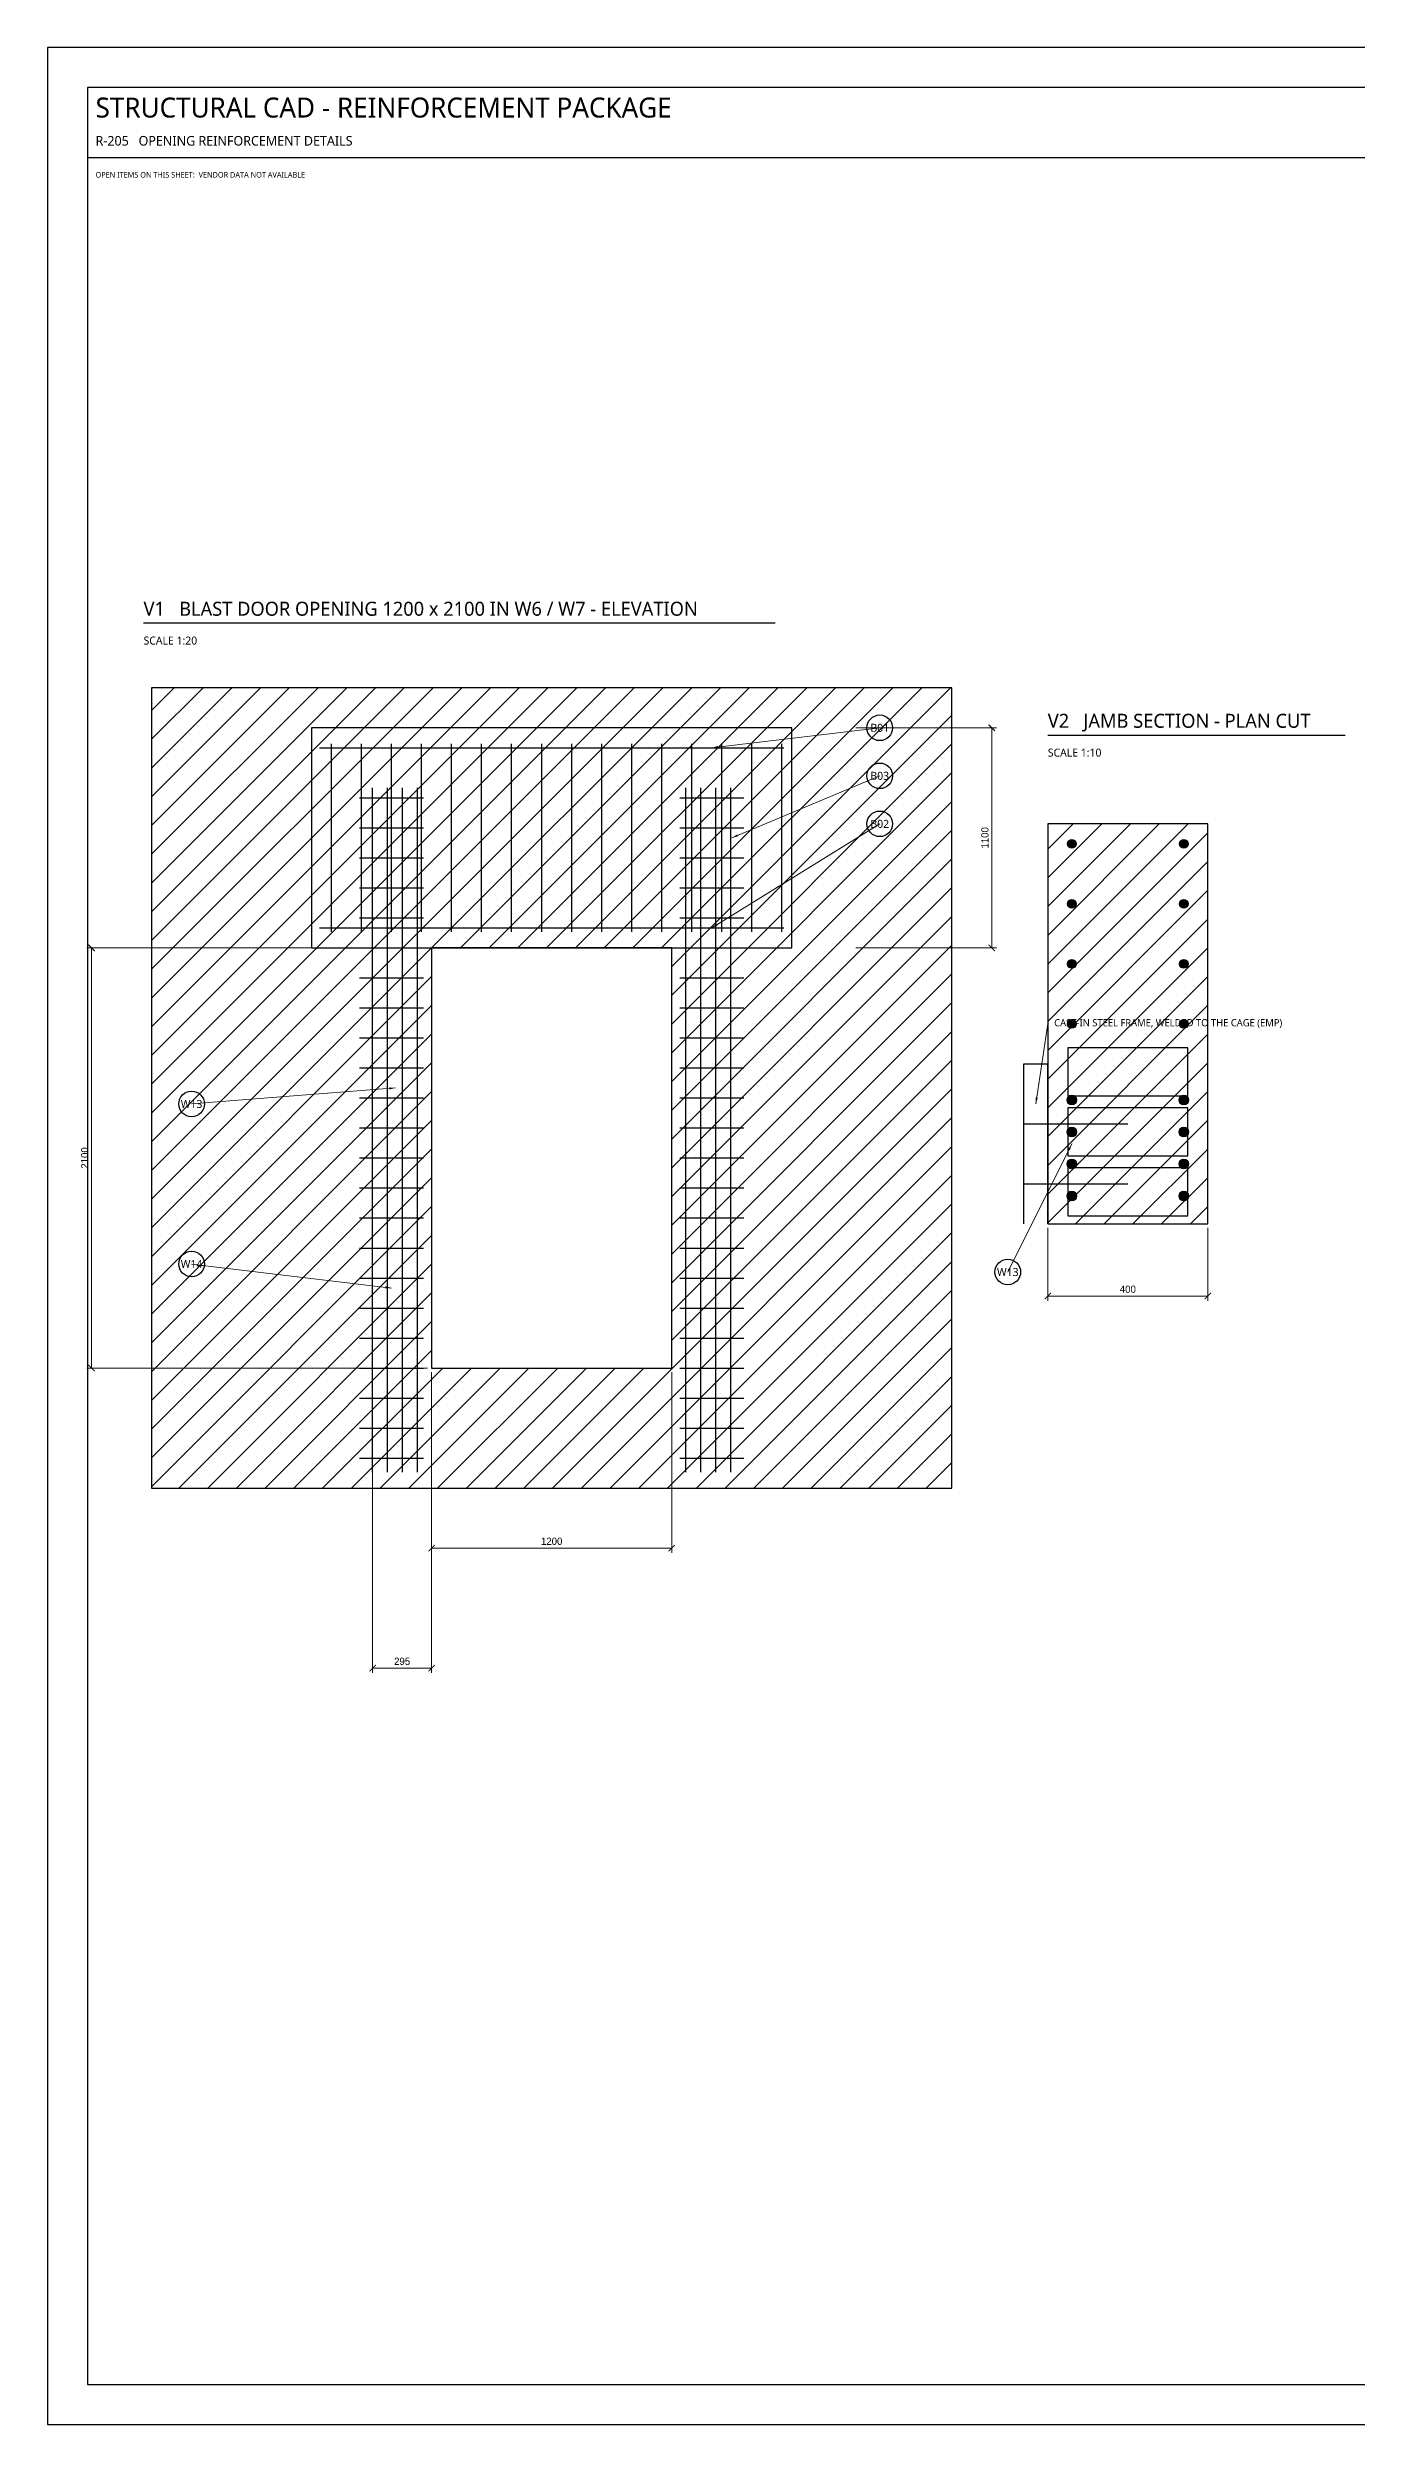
# Model space of a CAD drawing. Header units: millimetres. Extents: x 0 to 841, y 0 to 594.
# Drawn here: x 0 to 327, y 0 to 594 of the extents above; entities that cross this region are included whole.
import ezdxf
from ezdxf.enums import TextEntityAlignment as Align

# ---------------------------------------------------------------- set-up
doc = ezdxf.new("R2010")
doc.units = ezdxf.units.MM
for name, color, linetype in [('S-BLAST', 1, 'Continuous'), ('S-CALLOUT', 2, 'Continuous'), ('S-CONCRETE', 7, 'Continuous'), ('S-DIM', 4, 'Continuous'), ('S-HATCH', 8, 'Continuous'), ('S-REBAR-MAIN', 1, 'Continuous'), ('S-REBAR-SEC', 4, 'Continuous'), ('S-REBAR-STIRRUP', 6, 'Continuous'), ('S-STEELWORK', 2, 'Continuous'), ('S-TEXT', 7, 'Continuous'), ('S-TITLE', 7, 'Continuous')]:
    doc.layers.add(name, color=color, linetype=linetype)
doc.styles.add('OpenSans', font='OpenSans-Regular.ttf')
doc.dimstyles.new('SC-DIM', dxfattribs={"dimtxt": 1.8, "dimasz": 1.6, "dimexe": 1.2, "dimexo": 1, "dimgap": 0.8, "dimtad": 1, "dimdec": 0, "dimblk": 'ARCHTICK', "dimcen": 2.5, "dimclrd": 4, "dimclre": 4, "dimclrt": 4, "dimazin": 3, "dimtfac": 1, "dimtmove": 0, "dimatfit": 3, "dimlwd": 13, "dimlwe": 13})

# ---------------------------------------------------------------- blocks, each defined once
blk = doc.blocks.new('_ARCHTICK')
at = {"color": 0, "linetype": 'BYBLOCK', "const_width": 0.15}
blk.add_lwpolyline([(-0.5, -0.5), (0.5, 0.5)], dxfattribs=at)
blk = doc.blocks.new('BARMARK')
at = {"layer": 'S-CALLOUT'}
blk.add_circle((0, 0), 3.2, dxfattribs=at)

msp = doc.modelspace()

# ---------------------------------------------------------------- hatches: boundary and pattern name
at = {"layer": 'S-HATCH'}
h = msp.add_hatch(dxfattribs=at)
h.set_pattern_fill('ANSI31', scale=1.6)
h.paths.add_polyline_path([(26, 234), (226, 234), (226, 434), (26, 434)])
h.paths.add_polyline_path([(96, 264), (156, 264), (156, 369), (96, 369)], flags=16)
h = msp.add_hatch(dxfattribs=at)
h.set_pattern_fill('ANSI31', scale=1.6)
h.paths.add_polyline_path([(250, 300), (290, 300), (290, 400), (250, 400)])
at = {"layer": 'S-REBAR-MAIN'}
for points in [[(257.1, 395), (257.016, 395.421), (256.778, 395.778), (256.421, 396.016), (256, 396.1), (255.579, 396.016), (255.222, 395.778), (254.984, 395.421), (254.9, 395), (254.984, 394.579), (255.222, 394.222), (255.579, 393.984), (256, 393.9), (256.421, 393.984), (256.778, 394.222), (257.016, 394.579)], [(285.1, 395), (285.016, 395.421), (284.778, 395.778), (284.421, 396.016), (284, 396.1), (283.579, 396.016), (283.222, 395.778), (282.984, 395.421), (282.9, 395), (282.984, 394.579), (283.222, 394.222), (283.579, 393.984), (284, 393.9), (284.421, 393.984), (284.778, 394.222), (285.016, 394.579)], [(257.1, 380), (257.016, 380.421), (256.778, 380.778), (256.421, 381.016), (256, 381.1), (255.579, 381.016), (255.222, 380.778), (254.984, 380.421), (254.9, 380), (254.984, 379.579), (255.222, 379.222), (255.579, 378.984), (256, 378.9), (256.421, 378.984), (256.778, 379.222), (257.016, 379.579)], [(285.1, 380), (285.016, 380.421), (284.778, 380.778), (284.421, 381.016), (284, 381.1), (283.579, 381.016), (283.222, 380.778), (282.984, 380.421), (282.9, 380), (282.984, 379.579), (283.222, 379.222), (283.579, 378.984), (284, 378.9), (284.421, 378.984), (284.778, 379.222), (285.016, 379.579)], [(257.1, 365), (257.016, 365.421), (256.778, 365.778), (256.421, 366.016), (256, 366.1), (255.579, 366.016), (255.222, 365.778), (254.984, 365.421), (254.9, 365), (254.984, 364.579), (255.222, 364.222), (255.579, 363.984), (256, 363.9), (256.421, 363.984), (256.778, 364.222), (257.016, 364.579)], [(285.1, 365), (285.016, 365.421), (284.778, 365.778), (284.421, 366.016), (284, 366.1), (283.579, 366.016), (283.222, 365.778), (282.984, 365.421), (282.9, 365), (282.984, 364.579), (283.222, 364.222), (283.579, 363.984), (284, 363.9), (284.421, 363.984), (284.778, 364.222), (285.016, 364.579)], [(257.1, 350), (257.016, 350.421), (256.778, 350.778), (256.421, 351.016), (256, 351.1), (255.579, 351.016), (255.222, 350.778), (254.984, 350.421), (254.9, 350), (254.984, 349.579), (255.222, 349.222), (255.579, 348.984), (256, 348.9), (256.421, 348.984), (256.778, 349.222), (257.016, 349.579)], [(285.1, 350), (285.016, 350.421), (284.778, 350.778), (284.421, 351.016), (284, 351.1), (283.579, 351.016), (283.222, 350.778), (282.984, 350.421), (282.9, 350), (282.984, 349.579), (283.222, 349.222), (283.579, 348.984), (284, 348.9), (284.421, 348.984), (284.778, 349.222), (285.016, 349.579)]]:
    msp.add_hatch(color=1, dxfattribs=at).paths.add_polyline_path(points)
at = {"layer": 'S-REBAR-SEC'}
for points in [[(257.2, 331), (257.109, 331.459), (256.849, 331.849), (256.459, 332.109), (256, 332.2), (255.541, 332.109), (255.151, 331.849), (254.891, 331.459), (254.8, 331), (254.891, 330.541), (255.151, 330.151), (255.541, 329.891), (256, 329.8), (256.459, 329.891), (256.849, 330.151), (257.109, 330.541)], [(285.2, 331), (285.109, 331.459), (284.849, 331.849), (284.459, 332.109), (284, 332.2), (283.541, 332.109), (283.151, 331.849), (282.891, 331.459), (282.8, 331), (282.891, 330.541), (283.151, 330.151), (283.541, 329.891), (284, 329.8), (284.459, 329.891), (284.849, 330.151), (285.109, 330.541)], [(257.2, 323), (257.109, 323.459), (256.849, 323.849), (256.459, 324.109), (256, 324.2), (255.541, 324.109), (255.151, 323.849), (254.891, 323.459), (254.8, 323), (254.891, 322.541), (255.151, 322.151), (255.541, 321.891), (256, 321.8), (256.459, 321.891), (256.849, 322.151), (257.109, 322.541)], [(285.2, 323), (285.109, 323.459), (284.849, 323.849), (284.459, 324.109), (284, 324.2), (283.541, 324.109), (283.151, 323.849), (282.891, 323.459), (282.8, 323), (282.891, 322.541), (283.151, 322.151), (283.541, 321.891), (284, 321.8), (284.459, 321.891), (284.849, 322.151), (285.109, 322.541)], [(257.2, 315), (257.109, 315.459), (256.849, 315.849), (256.459, 316.109), (256, 316.2), (255.541, 316.109), (255.151, 315.849), (254.891, 315.459), (254.8, 315), (254.891, 314.541), (255.151, 314.151), (255.541, 313.891), (256, 313.8), (256.459, 313.891), (256.849, 314.151), (257.109, 314.541)], [(285.2, 315), (285.109, 315.459), (284.849, 315.849), (284.459, 316.109), (284, 316.2), (283.541, 316.109), (283.151, 315.849), (282.891, 315.459), (282.8, 315), (282.891, 314.541), (283.151, 314.151), (283.541, 313.891), (284, 313.8), (284.459, 313.891), (284.849, 314.151), (285.109, 314.541)], [(257.2, 307), (257.109, 307.459), (256.849, 307.849), (256.459, 308.109), (256, 308.2), (255.541, 308.109), (255.151, 307.849), (254.891, 307.459), (254.8, 307), (254.891, 306.541), (255.151, 306.151), (255.541, 305.891), (256, 305.8), (256.459, 305.891), (256.849, 306.151), (257.109, 306.541)], [(285.2, 307), (285.109, 307.459), (284.849, 307.849), (284.459, 308.109), (284, 308.2), (283.541, 308.109), (283.151, 307.849), (282.891, 307.459), (282.8, 307), (282.891, 306.541), (283.151, 306.151), (283.541, 305.891), (284, 305.8), (284.459, 305.891), (284.849, 306.151), (285.109, 306.541)]]:
    msp.add_hatch(color=4, dxfattribs=at).paths.add_polyline_path(points)

# ---------------------------------------------------------------- linework, layer by layer
at = {"layer": 'S-CONCRETE'}
for points in [[(26, 234), (226, 234), (226, 434), (26, 434)], [(250, 300), (290, 300), (290, 400), (250, 400)], [(96, 264), (156, 264), (156, 369), (96, 369)]]:
    msp.add_lwpolyline(points, close=True, dxfattribs=at)
at = {"layer": 'S-REBAR-MAIN'}
for p, q in [((68, 419), (184, 419)), ((68, 374), (184, 374))]:
    msp.add_line(p, q, dxfattribs=at)
for centre in [(256, 395), (284, 395), (256, 380), (284, 380), (256, 365), (284, 365), (256, 350), (284, 350)]:
    msp.add_circle(centre, 1.1, dxfattribs=at)
at = {"layer": 'S-REBAR-SEC'}
for p, q in [((81.25, 238), (81.25, 409)), ((85, 238), (85, 409)), ((88.75, 238), (88.75, 409)), ((92.5, 238), (92.5, 409)), ((159.5, 238), (159.5, 409)), ((163.25, 238), (163.25, 409)), ((167, 238), (167, 409)), ((170.75, 238), (170.75, 409))]:
    msp.add_line(p, q, dxfattribs=at)
msp.add_lwpolyline([(66, 369), (186, 369), (186, 424), (66, 424)], close=True, dxfattribs=at)
for centre in [(256, 331), (284, 331), (256, 323), (284, 323), (256, 315), (284, 315), (256, 307), (284, 307)]:
    msp.add_circle(centre, 1.2, dxfattribs=at)
at = {"layer": 'S-REBAR-STIRRUP'}
for p, q in [((71, 373), (71, 420)), ((78.5, 373), (78.5, 420)), ((86, 373), (86, 420)), ((93.5, 373), (93.5, 420)), ((101, 373), (101, 420)), ((108.5, 373), (108.5, 420)), ((116, 373), (116, 420)), ((123.5, 373), (123.5, 420)), ((131, 373), (131, 420)), ((138.5, 373), (138.5, 420)), ((146, 373), (146, 420)), ((153.5, 373), (153.5, 420)), ((161, 373), (161, 420)), ((168.5, 373), (168.5, 420)), ((176, 373), (176, 420)), ((183.5, 373), (183.5, 420)), ((78, 406.5), (94, 406.5)), ((158, 406.5), (174, 406.5)), ((78, 399), (94, 399)), ((158, 399), (174, 399)), ((78, 391.5), (94, 391.5)), ((158, 391.5), (174, 391.5)), ((78, 384), (94, 384)), ((158, 384), (174, 384)), ((78, 376.5), (94, 376.5)), ((158, 376.5), (174, 376.5)), ((78, 369), (94, 369)), ((158, 369), (174, 369)), ((78, 361.5), (94, 361.5)), ((158, 361.5), (174, 361.5)), ((78, 354), (94, 354)), ((158, 354), (174, 354)), ((78, 346.5), (94, 346.5)), ((158, 346.5), (174, 346.5)), ((78, 339), (94, 339)), ((158, 339), (174, 339)), ((78, 331.5), (94, 331.5)), ((158, 331.5), (174, 331.5)), ((78, 324), (94, 324)), ((158, 324), (174, 324)), ((78, 316.5), (94, 316.5)), ((158, 316.5), (174, 316.5)), ((78, 309), (94, 309)), ((158, 309), (174, 309)), ((78, 301.5), (94, 301.5)), ((158, 301.5), (174, 301.5)), ((78, 294), (94, 294)), ((158, 294), (174, 294)), ((78, 286.5), (94, 286.5)), ((158, 286.5), (174, 286.5)), ((78, 279), (94, 279)), ((158, 279), (174, 279)), ((78, 271.5), (94, 271.5)), ((158, 271.5), (174, 271.5)), ((78, 264), (94, 264)), ((158, 264), (174, 264)), ((78, 256.5), (94, 256.5)), ((158, 256.5), (174, 256.5)), ((78, 249), (94, 249)), ((158, 249), (174, 249)), ((78, 241.5), (94, 241.5)), ((158, 241.5), (174, 241.5))]:
    msp.add_line(p, q, dxfattribs=at)
for points in [[(255, 332), (285, 332), (285, 344), (255, 344)], [(255, 317), (285, 317), (285, 329), (255, 329)], [(255, 302), (285, 302), (285, 314), (255, 314)]]:
    msp.add_lwpolyline(points, close=True, dxfattribs=at)
at = {"layer": 'S-STEELWORK'}
for p, q in [((244, 300), (244, 340)), ((244, 340), (250, 340)), ((250, 300), (250, 340)), ((244, 325), (270, 325)), ((244, 310), (270, 310))]:
    msp.add_line(p, q, dxfattribs=at)
at = {"layer": 'S-TITLE'}
for p, q in [((10, 566.5), (831, 566.5)), ((24, 450.2), (181.824, 450.2)), ((250, 422.2), (324.288, 422.2))]:
    msp.add_line(p, q, dxfattribs=at)
for points in [[(0, 0), (841, 0), (841, 594), (0, 594)], [(10, 10), (831, 10), (831, 584), (10, 584)]]:
    msp.add_lwpolyline(points, close=True, dxfattribs=at)

# ---------------------------------------------------------------- block references
at = {"layer": 'S-CALLOUT'}
for p in [(208, 424), (208, 412), (208, 400), (36, 330), (36, 290), (240, 288)]:
    msp.add_blockref('BARMARK', p, dxfattribs=at)

# ---------------------------------------------------------------- texts
at = {"layer": 'S-BLAST', "style": 'OpenSans'}
msp.add_text('OPEN ITEMS ON THIS SHEET:  VENDOR DATA NOT AVAILABLE', height=1.4, dxfattribs=at).set_placement((12, 561.5))
at = {"layer": 'S-CALLOUT', "style": 'OpenSans'}
for s, p in [('B01', (208, 424)), ('B03', (208, 412)), ('B02', (208, 400)), ('W13', (36, 330)), ('W14', (36, 290)), ('W13', (240, 288))]:
    msp.add_text(s, height=2, dxfattribs=at).set_placement(p, align=Align.MIDDLE_CENTER)
msp.add_text('CAST-IN STEEL FRAME, WELDED TO THE CAGE (EMP)', height=1.8, dxfattribs=at).set_placement((251.6, 349.4))
at = {"layer": 'S-TEXT', "style": 'OpenSans'}
for s, p in [('SCALE 1:20', (24, 444.8)), ('SCALE 1:10', (250, 416.8))]:
    msp.add_text(s, height=2, dxfattribs=at).set_placement(p)
at = {"layer": 'S-TITLE', "style": 'OpenSans'}
for s, height, p in [('STRUCTURAL CAD - REINFORCEMENT PACKAGE', 5, (12, 576.5)), ('R-205   OPENING REINFORCEMENT DETAILS', 2.4, (12, 569.5)), ('V1   BLAST DOOR OPENING 1200 x 2100 IN W6 / W7 - ELEVATION', 3.5, (24, 452)), ('V2   JAMB SECTION - PLAN CUT', 3.5, (250, 424))]:
    msp.add_text(s, height=height, dxfattribs=at).set_placement(p)

# ---------------------------------------------------------------- dimensions: what is measured, and where the dimension line sits
at = {"layer": 'S-DIM'}
for base, p1, p2 in [((236, 369), (201, 369), (201, 424)), ((11, 264), (96, 264), (96, 369))]:
    msp.add_linear_dim(base=base, p1=p1, p2=p2, angle=90, dimstyle='SC-DIM', override={"dimlfac": 20}, dxfattribs=at).render()
for base, p1, p2, override in [((250, 282), (250, 300), (290, 300), {"dimlfac": 10}), ((81.25, 189), (81.25, 264), (96, 264), {"dimlfac": 20}), ((96, 219), (96, 264), (156, 264), {"dimlfac": 20})]:
    msp.add_linear_dim(base=base, p1=p1, p2=p2, dimstyle='SC-DIM', override=override, dxfattribs=at).render()

# ---------------------------------------------------------------- leaders
at = {"layer": 'S-CALLOUT'}
for points in [[(166, 419), (208, 424)], [(171, 396.5), (208, 412)], [(166, 374), (208, 400)], [(247, 330), (250, 350)], [(87, 334), (36, 330)], [(256, 320), (240, 288)], [(86, 284), (36, 290)]]:
    msp.add_leader(points, dimstyle='SC-DIM', dxfattribs=at)

doc.saveas('drawing.dxf')
